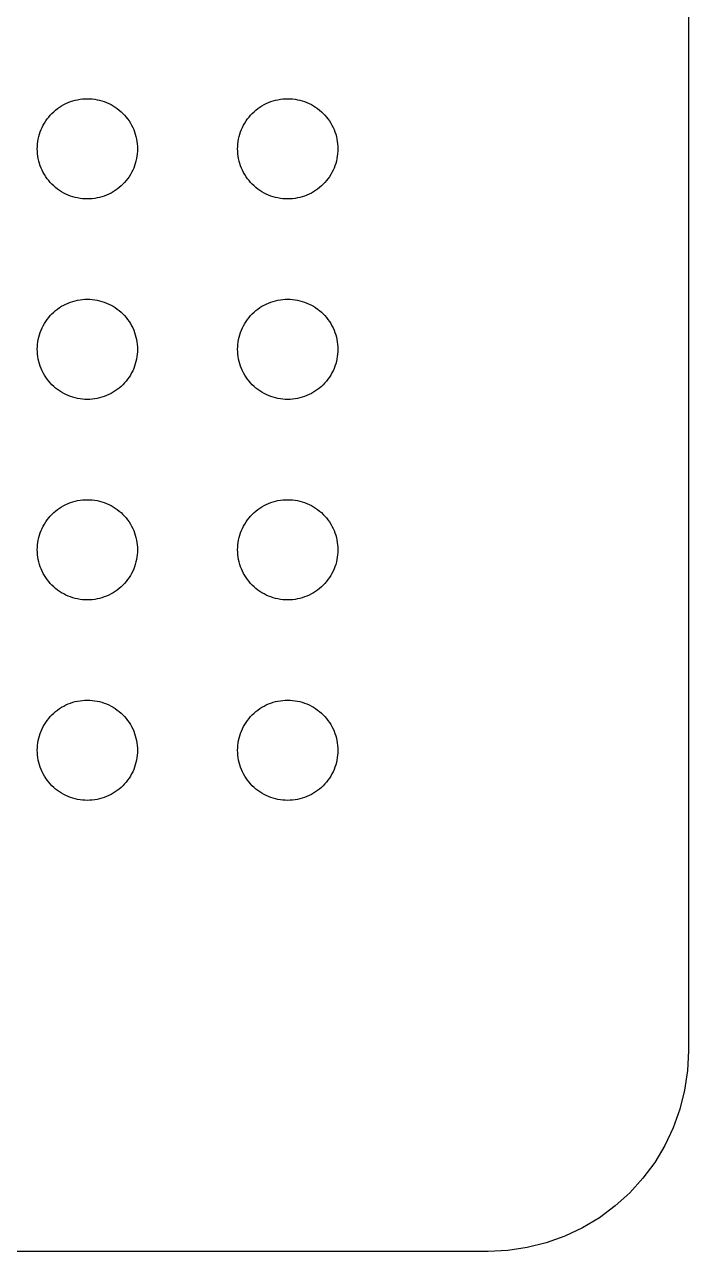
# Model space of a CAD drawing. Header units: millimetres. Extents: x 0 to 98, y 0 to 106.
# Drawn here: x 84.75 to 98, y 0 to 24.48 of the extents above; entities that cross this region are included whole.
import ezdxf

# ---------------------------------------------------------------- set-up
doc = ezdxf.new("R2010")
doc.units = ezdxf.units.MM
doc.layers.add('CUT', color=1, linetype='Continuous')
doc.layers.add('ENGRAVE', color=5, linetype='Continuous')

msp = doc.modelspace()

# ---------------------------------------------------------------- linework, layer by layer
at = {"layer": 'CUT'}
msp.add_lwpolyline([(98, 102), (98, 4), (97.9807, 3.6079), (97.9231, 3.2196), (97.8278, 2.8389), (97.6955, 2.4693), (97.5277, 2.1144), (97.3259, 1.7777), (97.092, 1.4624), (96.8284, 1.1716), (96.5376, 0.908), (96.2223, 0.6741), (95.8856, 0.4723), (95.5307, 0.3045), (95.1611, 0.1722), (94.7804, 0.0769), (94.3921, 0.0193), (94, 0), (94, 0), (4, 0)], dxfattribs=at)
at = {"layer": 'ENGRAVE'}
for points in [[(87, 22), (86.9988, 21.9509), (86.9952, 21.902), (86.9892, 21.8533), (86.9808, 21.8049), (86.97, 21.757), (86.9569, 21.7097), (86.9415, 21.6631), (86.9239, 21.6173), (86.904, 21.5724), (86.8819, 21.5286), (86.8577, 21.4859), (86.8315, 21.4444), (86.8032, 21.4043), (86.773, 21.3656), (86.741, 21.3284), (86.7071, 21.2929), (86.6716, 21.259), (86.6344, 21.227), (86.5957, 21.1968), (86.5556, 21.1685), (86.5141, 21.1423), (86.4714, 21.1181), (86.4276, 21.096), (86.3827, 21.0761), (86.3369, 21.0585), (86.2903, 21.0431), (86.243, 21.03), (86.1951, 21.0192), (86.1467, 21.0108), (86.098, 21.0048), (86.0491, 21.0012), (86, 21), (85.9509, 21.0012), (85.902, 21.0048), (85.8533, 21.0108), (85.8049, 21.0192), (85.757, 21.03), (85.7097, 21.0431), (85.6631, 21.0585), (85.6173, 21.0761), (85.5724, 21.096), (85.5286, 21.1181), (85.4859, 21.1423), (85.4444, 21.1685), (85.4043, 21.1968), (85.3656, 21.227), (85.3284, 21.259), (85.2929, 21.2929), (85.259, 21.3284), (85.227, 21.3656), (85.1968, 21.4043), (85.1685, 21.4444), (85.1423, 21.4859), (85.1181, 21.5286), (85.096, 21.5724), (85.0761, 21.6173), (85.0585, 21.6631), (85.0431, 21.7097), (85.03, 21.757), (85.0192, 21.8049), (85.0108, 21.8533), (85.0048, 21.902), (85.0012, 21.9509), (85, 22), (85.0012, 22.0491), (85.0048, 22.098), (85.0108, 22.1467), (85.0192, 22.1951), (85.03, 22.243), (85.0431, 22.2903), (85.0585, 22.3369), (85.0761, 22.3827), (85.096, 22.4276), (85.1181, 22.4714), (85.1423, 22.5141), (85.1685, 22.5556), (85.1968, 22.5957), (85.227, 22.6344), (85.259, 22.6716), (85.2929, 22.7071), (85.3284, 22.741), (85.3656, 22.773), (85.4043, 22.8032), (85.4444, 22.8315), (85.4859, 22.8577), (85.5286, 22.8819), (85.5724, 22.904), (85.6173, 22.9239), (85.6631, 22.9415), (85.7097, 22.9569), (85.757, 22.97), (85.8049, 22.9808), (85.8533, 22.9892), (85.902, 22.9952), (85.9509, 22.9988), (86, 23), (86.0491, 22.9988), (86.098, 22.9952), (86.1467, 22.9892), (86.1951, 22.9808), (86.243, 22.97), (86.2903, 22.9569), (86.3369, 22.9415), (86.3827, 22.9239), (86.4276, 22.904), (86.4714, 22.8819), (86.5141, 22.8577), (86.5556, 22.8315), (86.5957, 22.8032), (86.6344, 22.773), (86.6716, 22.741), (86.7071, 22.7071), (86.741, 22.6716), (86.773, 22.6344), (86.8032, 22.5957), (86.8315, 22.5556), (86.8577, 22.5141), (86.8819, 22.4714), (86.904, 22.4276), (86.9239, 22.3827), (86.9415, 22.3369), (86.9569, 22.2903), (86.97, 22.243), (86.9808, 22.1951), (86.9892, 22.1467), (86.9952, 22.098), (86.9988, 22.0491), (87, 22)], [(91, 22), (90.9988, 21.9509), (90.9952, 21.902), (90.9892, 21.8533), (90.9808, 21.8049), (90.97, 21.757), (90.9569, 21.7097), (90.9415, 21.6631), (90.9239, 21.6173), (90.904, 21.5724), (90.8819, 21.5286), (90.8577, 21.4859), (90.8315, 21.4444), (90.8032, 21.4043), (90.773, 21.3656), (90.741, 21.3284), (90.7071, 21.2929), (90.6716, 21.259), (90.6344, 21.227), (90.5957, 21.1968), (90.5556, 21.1685), (90.5141, 21.1423), (90.4714, 21.1181), (90.4276, 21.096), (90.3827, 21.0761), (90.3369, 21.0585), (90.2903, 21.0431), (90.243, 21.03), (90.1951, 21.0192), (90.1467, 21.0108), (90.098, 21.0048), (90.0491, 21.0012), (90, 21), (89.9509, 21.0012), (89.902, 21.0048), (89.8533, 21.0108), (89.8049, 21.0192), (89.757, 21.03), (89.7097, 21.0431), (89.6631, 21.0585), (89.6173, 21.0761), (89.5724, 21.096), (89.5286, 21.1181), (89.4859, 21.1423), (89.4444, 21.1685), (89.4043, 21.1968), (89.3656, 21.227), (89.3284, 21.259), (89.2929, 21.2929), (89.259, 21.3284), (89.227, 21.3656), (89.1968, 21.4043), (89.1685, 21.4444), (89.1423, 21.4859), (89.1181, 21.5286), (89.096, 21.5724), (89.0761, 21.6173), (89.0585, 21.6631), (89.0431, 21.7097), (89.03, 21.757), (89.0192, 21.8049), (89.0108, 21.8533), (89.0048, 21.902), (89.0012, 21.9509), (89, 22), (89.0012, 22.0491), (89.0048, 22.098), (89.0108, 22.1467), (89.0192, 22.1951), (89.03, 22.243), (89.0431, 22.2903), (89.0585, 22.3369), (89.0761, 22.3827), (89.096, 22.4276), (89.1181, 22.4714), (89.1423, 22.5141), (89.1685, 22.5556), (89.1968, 22.5957), (89.227, 22.6344), (89.259, 22.6716), (89.2929, 22.7071), (89.3284, 22.741), (89.3656, 22.773), (89.4043, 22.8032), (89.4444, 22.8315), (89.4859, 22.8577), (89.5286, 22.8819), (89.5724, 22.904), (89.6173, 22.9239), (89.6631, 22.9415), (89.7097, 22.9569), (89.757, 22.97), (89.8049, 22.9808), (89.8533, 22.9892), (89.902, 22.9952), (89.9509, 22.9988), (90, 23), (90.0491, 22.9988), (90.098, 22.9952), (90.1467, 22.9892), (90.1951, 22.9808), (90.243, 22.97), (90.2903, 22.9569), (90.3369, 22.9415), (90.3827, 22.9239), (90.4276, 22.904), (90.4714, 22.8819), (90.5141, 22.8577), (90.5556, 22.8315), (90.5957, 22.8032), (90.6344, 22.773), (90.6716, 22.741), (90.7071, 22.7071), (90.741, 22.6716), (90.773, 22.6344), (90.8032, 22.5957), (90.8315, 22.5556), (90.8577, 22.5141), (90.8819, 22.4714), (90.904, 22.4276), (90.9239, 22.3827), (90.9415, 22.3369), (90.9569, 22.2903), (90.97, 22.243), (90.9808, 22.1951), (90.9892, 22.1467), (90.9952, 22.098), (90.9988, 22.0491), (91, 22)], [(87, 18), (86.9988, 17.9509), (86.9952, 17.902), (86.9892, 17.8533), (86.9808, 17.8049), (86.97, 17.757), (86.9569, 17.7097), (86.9415, 17.6631), (86.9239, 17.6173), (86.904, 17.5724), (86.8819, 17.5286), (86.8577, 17.4859), (86.8315, 17.4444), (86.8032, 17.4043), (86.773, 17.3656), (86.741, 17.3284), (86.7071, 17.2929), (86.6716, 17.259), (86.6344, 17.227), (86.5957, 17.1968), (86.5556, 17.1685), (86.5141, 17.1423), (86.4714, 17.1181), (86.4276, 17.096), (86.3827, 17.0761), (86.3369, 17.0585), (86.2903, 17.0431), (86.243, 17.03), (86.1951, 17.0192), (86.1467, 17.0108), (86.098, 17.0048), (86.0491, 17.0012), (86, 17), (85.9509, 17.0012), (85.902, 17.0048), (85.8533, 17.0108), (85.8049, 17.0192), (85.757, 17.03), (85.7097, 17.0431), (85.6631, 17.0585), (85.6173, 17.0761), (85.5724, 17.096), (85.5286, 17.1181), (85.4859, 17.1423), (85.4444, 17.1685), (85.4043, 17.1968), (85.3656, 17.227), (85.3284, 17.259), (85.2929, 17.2929), (85.259, 17.3284), (85.227, 17.3656), (85.1968, 17.4043), (85.1685, 17.4444), (85.1423, 17.4859), (85.1181, 17.5286), (85.096, 17.5724), (85.0761, 17.6173), (85.0585, 17.6631), (85.0431, 17.7097), (85.03, 17.757), (85.0192, 17.8049), (85.0108, 17.8533), (85.0048, 17.902), (85.0012, 17.9509), (85, 18), (85.0012, 18.0491), (85.0048, 18.098), (85.0108, 18.1467), (85.0192, 18.1951), (85.03, 18.243), (85.0431, 18.2903), (85.0585, 18.3369), (85.0761, 18.3827), (85.096, 18.4276), (85.1181, 18.4714), (85.1423, 18.5141), (85.1685, 18.5556), (85.1968, 18.5957), (85.227, 18.6344), (85.259, 18.6716), (85.2929, 18.7071), (85.3284, 18.741), (85.3656, 18.773), (85.4043, 18.8032), (85.4444, 18.8315), (85.4859, 18.8577), (85.5286, 18.8819), (85.5724, 18.904), (85.6173, 18.9239), (85.6631, 18.9415), (85.7097, 18.9569), (85.757, 18.97), (85.8049, 18.9808), (85.8533, 18.9892), (85.902, 18.9952), (85.9509, 18.9988), (86, 19), (86.0491, 18.9988), (86.098, 18.9952), (86.1467, 18.9892), (86.1951, 18.9808), (86.243, 18.97), (86.2903, 18.9569), (86.3369, 18.9415), (86.3827, 18.9239), (86.4276, 18.904), (86.4714, 18.8819), (86.5141, 18.8577), (86.5556, 18.8315), (86.5957, 18.8032), (86.6344, 18.773), (86.6716, 18.741), (86.7071, 18.7071), (86.741, 18.6716), (86.773, 18.6344), (86.8032, 18.5957), (86.8315, 18.5556), (86.8577, 18.5141), (86.8819, 18.4714), (86.904, 18.4276), (86.9239, 18.3827), (86.9415, 18.3369), (86.9569, 18.2903), (86.97, 18.243), (86.9808, 18.1951), (86.9892, 18.1467), (86.9952, 18.098), (86.9988, 18.0491), (87, 18)], [(91, 18), (90.9988, 17.9509), (90.9952, 17.902), (90.9892, 17.8533), (90.9808, 17.8049), (90.97, 17.757), (90.9569, 17.7097), (90.9415, 17.6631), (90.9239, 17.6173), (90.904, 17.5724), (90.8819, 17.5286), (90.8577, 17.4859), (90.8315, 17.4444), (90.8032, 17.4043), (90.773, 17.3656), (90.741, 17.3284), (90.7071, 17.2929), (90.6716, 17.259), (90.6344, 17.227), (90.5957, 17.1968), (90.5556, 17.1685), (90.5141, 17.1423), (90.4714, 17.1181), (90.4276, 17.096), (90.3827, 17.0761), (90.3369, 17.0585), (90.2903, 17.0431), (90.243, 17.03), (90.1951, 17.0192), (90.1467, 17.0108), (90.098, 17.0048), (90.0491, 17.0012), (90, 17), (89.9509, 17.0012), (89.902, 17.0048), (89.8533, 17.0108), (89.8049, 17.0192), (89.757, 17.03), (89.7097, 17.0431), (89.6631, 17.0585), (89.6173, 17.0761), (89.5724, 17.096), (89.5286, 17.1181), (89.4859, 17.1423), (89.4444, 17.1685), (89.4043, 17.1968), (89.3656, 17.227), (89.3284, 17.259), (89.2929, 17.2929), (89.259, 17.3284), (89.227, 17.3656), (89.1968, 17.4043), (89.1685, 17.4444), (89.1423, 17.4859), (89.1181, 17.5286), (89.096, 17.5724), (89.0761, 17.6173), (89.0585, 17.6631), (89.0431, 17.7097), (89.03, 17.757), (89.0192, 17.8049), (89.0108, 17.8533), (89.0048, 17.902), (89.0012, 17.9509), (89, 18), (89.0012, 18.0491), (89.0048, 18.098), (89.0108, 18.1467), (89.0192, 18.1951), (89.03, 18.243), (89.0431, 18.2903), (89.0585, 18.3369), (89.0761, 18.3827), (89.096, 18.4276), (89.1181, 18.4714), (89.1423, 18.5141), (89.1685, 18.5556), (89.1968, 18.5957), (89.227, 18.6344), (89.259, 18.6716), (89.2929, 18.7071), (89.3284, 18.741), (89.3656, 18.773), (89.4043, 18.8032), (89.4444, 18.8315), (89.4859, 18.8577), (89.5286, 18.8819), (89.5724, 18.904), (89.6173, 18.9239), (89.6631, 18.9415), (89.7097, 18.9569), (89.757, 18.97), (89.8049, 18.9808), (89.8533, 18.9892), (89.902, 18.9952), (89.9509, 18.9988), (90, 19), (90.0491, 18.9988), (90.098, 18.9952), (90.1467, 18.9892), (90.1951, 18.9808), (90.243, 18.97), (90.2903, 18.9569), (90.3369, 18.9415), (90.3827, 18.9239), (90.4276, 18.904), (90.4714, 18.8819), (90.5141, 18.8577), (90.5556, 18.8315), (90.5957, 18.8032), (90.6344, 18.773), (90.6716, 18.741), (90.7071, 18.7071), (90.741, 18.6716), (90.773, 18.6344), (90.8032, 18.5957), (90.8315, 18.5556), (90.8577, 18.5141), (90.8819, 18.4714), (90.904, 18.4276), (90.9239, 18.3827), (90.9415, 18.3369), (90.9569, 18.2903), (90.97, 18.243), (90.9808, 18.1951), (90.9892, 18.1467), (90.9952, 18.098), (90.9988, 18.0491), (91, 18)], [(87, 14), (86.9988, 13.9509), (86.9952, 13.902), (86.9892, 13.8533), (86.9808, 13.8049), (86.97, 13.757), (86.9569, 13.7097), (86.9415, 13.6631), (86.9239, 13.6173), (86.904, 13.5724), (86.8819, 13.5286), (86.8577, 13.4859), (86.8315, 13.4444), (86.8032, 13.4043), (86.773, 13.3656), (86.741, 13.3284), (86.7071, 13.2929), (86.6716, 13.259), (86.6344, 13.227), (86.5957, 13.1968), (86.5556, 13.1685), (86.5141, 13.1423), (86.4714, 13.1181), (86.4276, 13.096), (86.3827, 13.0761), (86.3369, 13.0585), (86.2903, 13.0431), (86.243, 13.03), (86.1951, 13.0192), (86.1467, 13.0108), (86.098, 13.0048), (86.0491, 13.0012), (86, 13), (85.9509, 13.0012), (85.902, 13.0048), (85.8533, 13.0108), (85.8049, 13.0192), (85.757, 13.03), (85.7097, 13.0431), (85.6631, 13.0585), (85.6173, 13.0761), (85.5724, 13.096), (85.5286, 13.1181), (85.4859, 13.1423), (85.4444, 13.1685), (85.4043, 13.1968), (85.3656, 13.227), (85.3284, 13.259), (85.2929, 13.2929), (85.259, 13.3284), (85.227, 13.3656), (85.1968, 13.4043), (85.1685, 13.4444), (85.1423, 13.4859), (85.1181, 13.5286), (85.096, 13.5724), (85.0761, 13.6173), (85.0585, 13.6631), (85.0431, 13.7097), (85.03, 13.757), (85.0192, 13.8049), (85.0108, 13.8533), (85.0048, 13.902), (85.0012, 13.9509), (85, 14), (85.0012, 14.0491), (85.0048, 14.098), (85.0108, 14.1467), (85.0192, 14.1951), (85.03, 14.243), (85.0431, 14.2903), (85.0585, 14.3369), (85.0761, 14.3827), (85.096, 14.4276), (85.1181, 14.4714), (85.1423, 14.5141), (85.1685, 14.5556), (85.1968, 14.5957), (85.227, 14.6344), (85.259, 14.6716), (85.2929, 14.7071), (85.3284, 14.741), (85.3656, 14.773), (85.4043, 14.8032), (85.4444, 14.8315), (85.4859, 14.8577), (85.5286, 14.8819), (85.5724, 14.904), (85.6173, 14.9239), (85.6631, 14.9415), (85.7097, 14.9569), (85.757, 14.97), (85.8049, 14.9808), (85.8533, 14.9892), (85.902, 14.9952), (85.9509, 14.9988), (86, 15), (86.0491, 14.9988), (86.098, 14.9952), (86.1467, 14.9892), (86.1951, 14.9808), (86.243, 14.97), (86.2903, 14.9569), (86.3369, 14.9415), (86.3827, 14.9239), (86.4276, 14.904), (86.4714, 14.8819), (86.5141, 14.8577), (86.5556, 14.8315), (86.5957, 14.8032), (86.6344, 14.773), (86.6716, 14.741), (86.7071, 14.7071), (86.741, 14.6716), (86.773, 14.6344), (86.8032, 14.5957), (86.8315, 14.5556), (86.8577, 14.5141), (86.8819, 14.4714), (86.904, 14.4276), (86.9239, 14.3827), (86.9415, 14.3369), (86.9569, 14.2903), (86.97, 14.243), (86.9808, 14.1951), (86.9892, 14.1467), (86.9952, 14.098), (86.9988, 14.0491), (87, 14)], [(91, 14), (90.9988, 13.9509), (90.9952, 13.902), (90.9892, 13.8533), (90.9808, 13.8049), (90.97, 13.757), (90.9569, 13.7097), (90.9415, 13.6631), (90.9239, 13.6173), (90.904, 13.5724), (90.8819, 13.5286), (90.8577, 13.4859), (90.8315, 13.4444), (90.8032, 13.4043), (90.773, 13.3656), (90.741, 13.3284), (90.7071, 13.2929), (90.6716, 13.259), (90.6344, 13.227), (90.5957, 13.1968), (90.5556, 13.1685), (90.5141, 13.1423), (90.4714, 13.1181), (90.4276, 13.096), (90.3827, 13.0761), (90.3369, 13.0585), (90.2903, 13.0431), (90.243, 13.03), (90.1951, 13.0192), (90.1467, 13.0108), (90.098, 13.0048), (90.0491, 13.0012), (90, 13), (89.9509, 13.0012), (89.902, 13.0048), (89.8533, 13.0108), (89.8049, 13.0192), (89.757, 13.03), (89.7097, 13.0431), (89.6631, 13.0585), (89.6173, 13.0761), (89.5724, 13.096), (89.5286, 13.1181), (89.4859, 13.1423), (89.4444, 13.1685), (89.4043, 13.1968), (89.3656, 13.227), (89.3284, 13.259), (89.2929, 13.2929), (89.259, 13.3284), (89.227, 13.3656), (89.1968, 13.4043), (89.1685, 13.4444), (89.1423, 13.4859), (89.1181, 13.5286), (89.096, 13.5724), (89.0761, 13.6173), (89.0585, 13.6631), (89.0431, 13.7097), (89.03, 13.757), (89.0192, 13.8049), (89.0108, 13.8533), (89.0048, 13.902), (89.0012, 13.9509), (89, 14), (89.0012, 14.0491), (89.0048, 14.098), (89.0108, 14.1467), (89.0192, 14.1951), (89.03, 14.243), (89.0431, 14.2903), (89.0585, 14.3369), (89.0761, 14.3827), (89.096, 14.4276), (89.1181, 14.4714), (89.1423, 14.5141), (89.1685, 14.5556), (89.1968, 14.5957), (89.227, 14.6344), (89.259, 14.6716), (89.2929, 14.7071), (89.3284, 14.741), (89.3656, 14.773), (89.4043, 14.8032), (89.4444, 14.8315), (89.4859, 14.8577), (89.5286, 14.8819), (89.5724, 14.904), (89.6173, 14.9239), (89.6631, 14.9415), (89.7097, 14.9569), (89.757, 14.97), (89.8049, 14.9808), (89.8533, 14.9892), (89.902, 14.9952), (89.9509, 14.9988), (90, 15), (90.0491, 14.9988), (90.098, 14.9952), (90.1467, 14.9892), (90.1951, 14.9808), (90.243, 14.97), (90.2903, 14.9569), (90.3369, 14.9415), (90.3827, 14.9239), (90.4276, 14.904), (90.4714, 14.8819), (90.5141, 14.8577), (90.5556, 14.8315), (90.5957, 14.8032), (90.6344, 14.773), (90.6716, 14.741), (90.7071, 14.7071), (90.741, 14.6716), (90.773, 14.6344), (90.8032, 14.5957), (90.8315, 14.5556), (90.8577, 14.5141), (90.8819, 14.4714), (90.904, 14.4276), (90.9239, 14.3827), (90.9415, 14.3369), (90.9569, 14.2903), (90.97, 14.243), (90.9808, 14.1951), (90.9892, 14.1467), (90.9952, 14.098), (90.9988, 14.0491), (91, 14)], [(87, 10), (86.9988, 9.9509), (86.9952, 9.902), (86.9892, 9.8533), (86.9808, 9.8049), (86.97, 9.757), (86.9569, 9.7097), (86.9415, 9.6631), (86.9239, 9.6173), (86.904, 9.5724), (86.8819, 9.5286), (86.8577, 9.4859), (86.8315, 9.4444), (86.8032, 9.4043), (86.773, 9.3656), (86.741, 9.3284), (86.7071, 9.2929), (86.6716, 9.259), (86.6344, 9.227), (86.5957, 9.1968), (86.5556, 9.1685), (86.5141, 9.1423), (86.4714, 9.1181), (86.4276, 9.096), (86.3827, 9.0761), (86.3369, 9.0585), (86.2903, 9.0431), (86.243, 9.03), (86.1951, 9.0192), (86.1467, 9.0108), (86.098, 9.0048), (86.0491, 9.0012), (86, 9), (85.9509, 9.0012), (85.902, 9.0048), (85.8533, 9.0108), (85.8049, 9.0192), (85.757, 9.03), (85.7097, 9.0431), (85.6631, 9.0585), (85.6173, 9.0761), (85.5724, 9.096), (85.5286, 9.1181), (85.4859, 9.1423), (85.4444, 9.1685), (85.4043, 9.1968), (85.3656, 9.227), (85.3284, 9.259), (85.2929, 9.2929), (85.259, 9.3284), (85.227, 9.3656), (85.1968, 9.4043), (85.1685, 9.4444), (85.1423, 9.4859), (85.1181, 9.5286), (85.096, 9.5724), (85.0761, 9.6173), (85.0585, 9.6631), (85.0431, 9.7097), (85.03, 9.757), (85.0192, 9.8049), (85.0108, 9.8533), (85.0048, 9.902), (85.0012, 9.9509), (85, 10), (85.0012, 10.0491), (85.0048, 10.098), (85.0108, 10.1467), (85.0192, 10.1951), (85.03, 10.243), (85.0431, 10.2903), (85.0585, 10.3369), (85.0761, 10.3827), (85.096, 10.4276), (85.1181, 10.4714), (85.1423, 10.5141), (85.1685, 10.5556), (85.1968, 10.5957), (85.227, 10.6344), (85.259, 10.6716), (85.2929, 10.7071), (85.3284, 10.741), (85.3656, 10.773), (85.4043, 10.8032), (85.4444, 10.8315), (85.4859, 10.8577), (85.5286, 10.8819), (85.5724, 10.904), (85.6173, 10.9239), (85.6631, 10.9415), (85.7097, 10.9569), (85.757, 10.97), (85.8049, 10.9808), (85.8533, 10.9892), (85.902, 10.9952), (85.9509, 10.9988), (86, 11), (86.0491, 10.9988), (86.098, 10.9952), (86.1467, 10.9892), (86.1951, 10.9808), (86.243, 10.97), (86.2903, 10.9569), (86.3369, 10.9415), (86.3827, 10.9239), (86.4276, 10.904), (86.4714, 10.8819), (86.5141, 10.8577), (86.5556, 10.8315), (86.5957, 10.8032), (86.6344, 10.773), (86.6716, 10.741), (86.7071, 10.7071), (86.741, 10.6716), (86.773, 10.6344), (86.8032, 10.5957), (86.8315, 10.5556), (86.8577, 10.5141), (86.8819, 10.4714), (86.904, 10.4276), (86.9239, 10.3827), (86.9415, 10.3369), (86.9569, 10.2903), (86.97, 10.243), (86.9808, 10.1951), (86.9892, 10.1467), (86.9952, 10.098), (86.9988, 10.0491), (87, 10)], [(91, 10), (90.9988, 9.9509), (90.9952, 9.902), (90.9892, 9.8533), (90.9808, 9.8049), (90.97, 9.757), (90.9569, 9.7097), (90.9415, 9.6631), (90.9239, 9.6173), (90.904, 9.5724), (90.8819, 9.5286), (90.8577, 9.4859), (90.8315, 9.4444), (90.8032, 9.4043), (90.773, 9.3656), (90.741, 9.3284), (90.7071, 9.2929), (90.6716, 9.259), (90.6344, 9.227), (90.5957, 9.1968), (90.5556, 9.1685), (90.5141, 9.1423), (90.4714, 9.1181), (90.4276, 9.096), (90.3827, 9.0761), (90.3369, 9.0585), (90.2903, 9.0431), (90.243, 9.03), (90.1951, 9.0192), (90.1467, 9.0108), (90.098, 9.0048), (90.0491, 9.0012), (90, 9), (89.9509, 9.0012), (89.902, 9.0048), (89.8533, 9.0108), (89.8049, 9.0192), (89.757, 9.03), (89.7097, 9.0431), (89.6631, 9.0585), (89.6173, 9.0761), (89.5724, 9.096), (89.5286, 9.1181), (89.4859, 9.1423), (89.4444, 9.1685), (89.4043, 9.1968), (89.3656, 9.227), (89.3284, 9.259), (89.2929, 9.2929), (89.259, 9.3284), (89.227, 9.3656), (89.1968, 9.4043), (89.1685, 9.4444), (89.1423, 9.4859), (89.1181, 9.5286), (89.096, 9.5724), (89.0761, 9.6173), (89.0585, 9.6631), (89.0431, 9.7097), (89.03, 9.757), (89.0192, 9.8049), (89.0108, 9.8533), (89.0048, 9.902), (89.0012, 9.9509), (89, 10), (89.0012, 10.0491), (89.0048, 10.098), (89.0108, 10.1467), (89.0192, 10.1951), (89.03, 10.243), (89.0431, 10.2903), (89.0585, 10.3369), (89.0761, 10.3827), (89.096, 10.4276), (89.1181, 10.4714), (89.1423, 10.5141), (89.1685, 10.5556), (89.1968, 10.5957), (89.227, 10.6344), (89.259, 10.6716), (89.2929, 10.7071), (89.3284, 10.741), (89.3656, 10.773), (89.4043, 10.8032), (89.4444, 10.8315), (89.4859, 10.8577), (89.5286, 10.8819), (89.5724, 10.904), (89.6173, 10.9239), (89.6631, 10.9415), (89.7097, 10.9569), (89.757, 10.97), (89.8049, 10.9808), (89.8533, 10.9892), (89.902, 10.9952), (89.9509, 10.9988), (90, 11), (90.0491, 10.9988), (90.098, 10.9952), (90.1467, 10.9892), (90.1951, 10.9808), (90.243, 10.97), (90.2903, 10.9569), (90.3369, 10.9415), (90.3827, 10.9239), (90.4276, 10.904), (90.4714, 10.8819), (90.5141, 10.8577), (90.5556, 10.8315), (90.5957, 10.8032), (90.6344, 10.773), (90.6716, 10.741), (90.7071, 10.7071), (90.741, 10.6716), (90.773, 10.6344), (90.8032, 10.5957), (90.8315, 10.5556), (90.8577, 10.5141), (90.8819, 10.4714), (90.904, 10.4276), (90.9239, 10.3827), (90.9415, 10.3369), (90.9569, 10.2903), (90.97, 10.243), (90.9808, 10.1951), (90.9892, 10.1467), (90.9952, 10.098), (90.9988, 10.0491), (91, 10)]]:
    msp.add_lwpolyline(points, close=True, dxfattribs=at)

doc.saveas('drawing.dxf')
